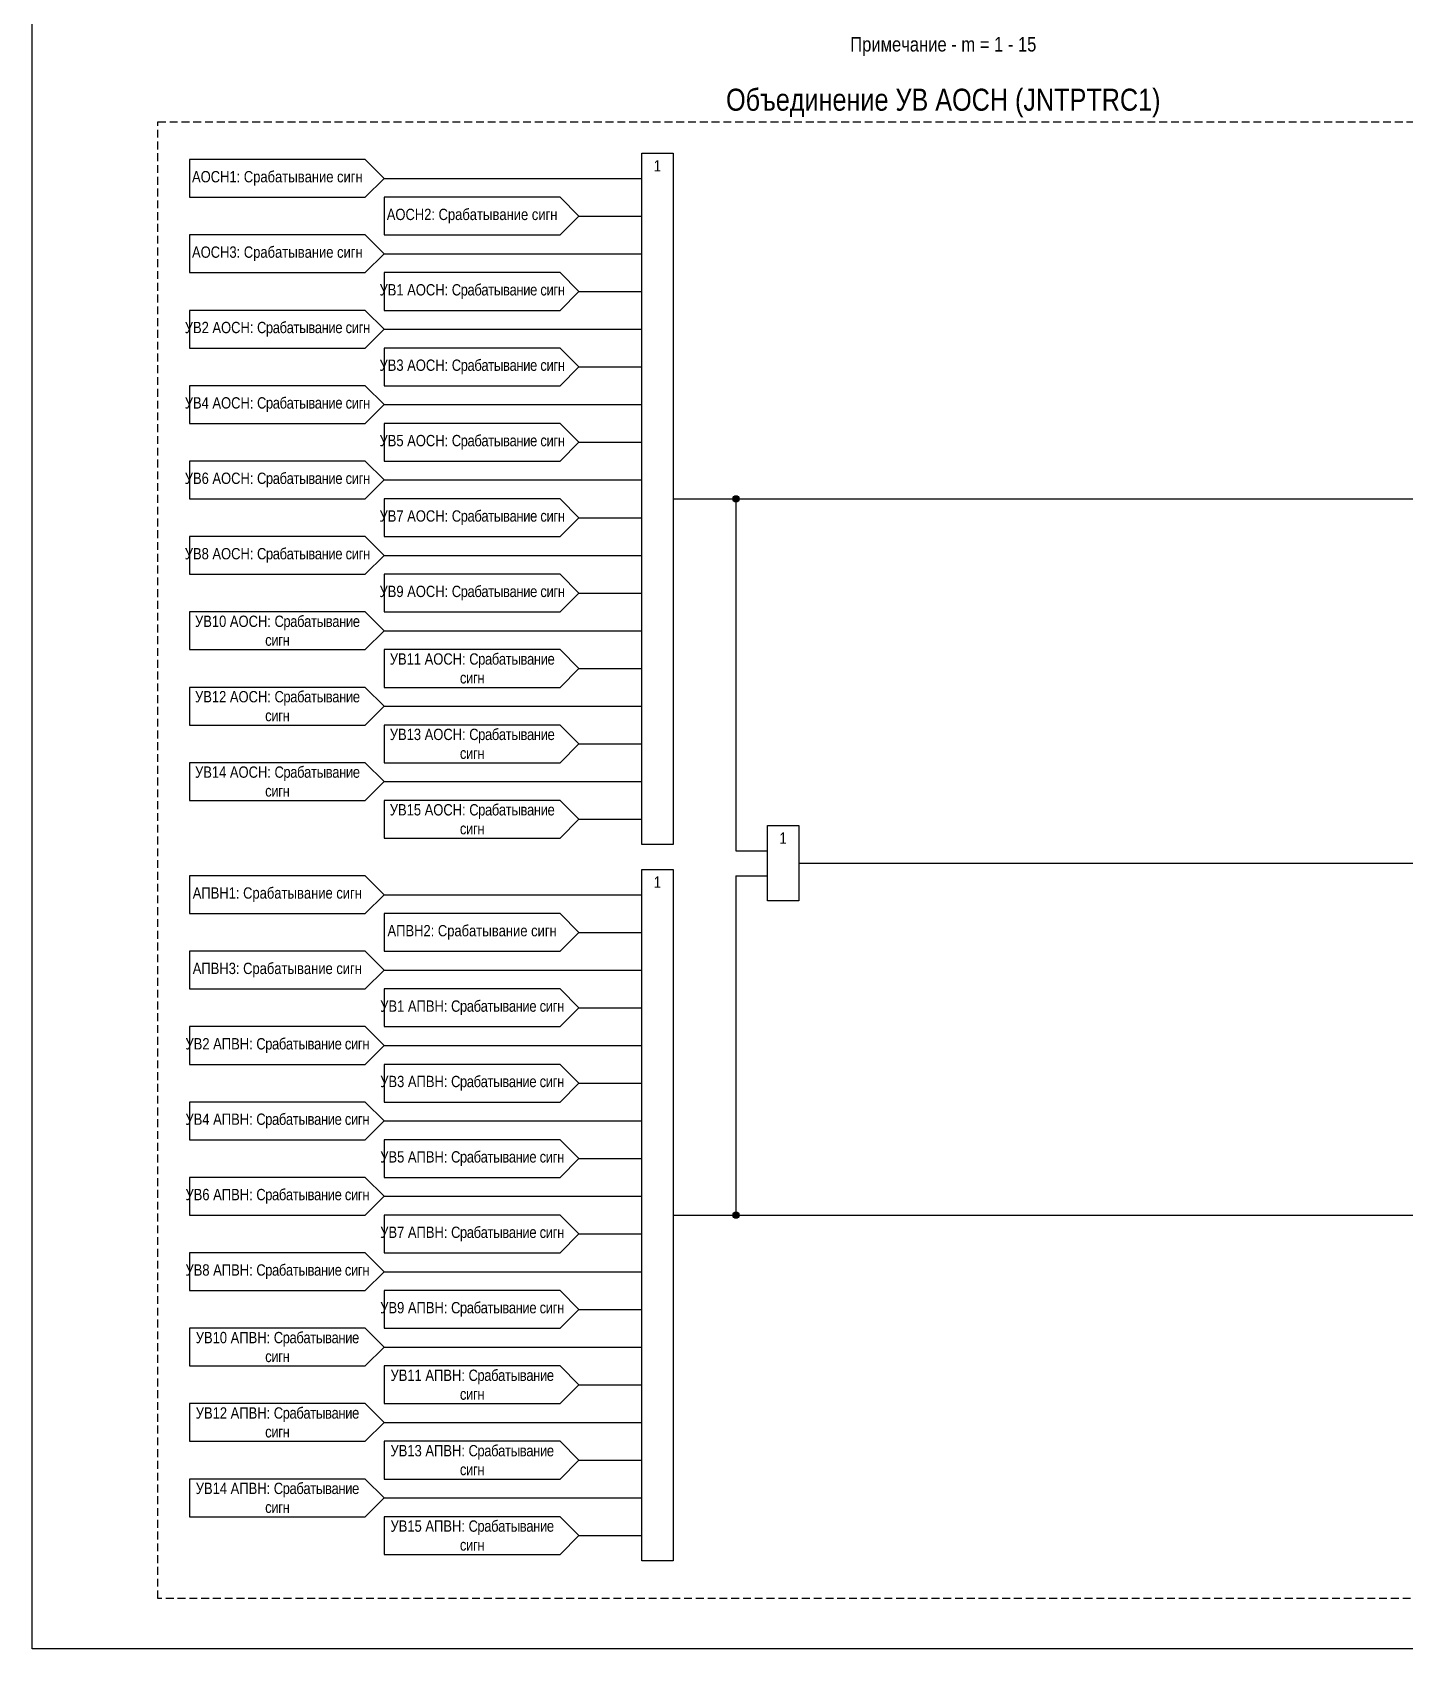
# Model space of a CAD drawing. Header units: millimetres. Extents: x -1017 to 1389, y -932 to 1669.
# Drawn here: x 914 to 1132.4, y 0 to 257.2 of the extents above; entities that cross this region are included whole.
import ezdxf

# ---------------------------------------------------------------- set-up
doc = ezdxf.new("R2010")
doc.units = ezdxf.units.MM
doc.linetypes.add('штриховая2', pattern=[0.375, 0.25, -0.125])
doc.layers.add('Основная', color=7, linetype='Continuous')
doc.styles.add('2.5_Gost_RD', font='ARIALN.TTF', dxfattribs={"height": 2.5})
doc.styles.add('3.5_Gost_RD', font='ARIALN.TTF', dxfattribs={"height": 3.5})

# ---------------------------------------------------------------- blocks, each defined once
blk = doc.blocks.new('Точка')
at = {"ltscale": 100}
h = blk.add_hatch(color=256, dxfattribs=at)
h.dxf.hatch_style = 1
edge = h.paths.add_edge_path()
edge.add_arc((0, 0), 0.5, 0, 360)
blk.add_circle((0, 0), 0.5, dxfattribs=at)

msp = doc.modelspace()

# ---------------------------------------------------------------- linework, layer by layer
at = {"ltscale": 100}
for p, q in [((1026, 183), (1026, 127)), ((1026, 127), (1031, 127)), ((1026, 123), (1026, 69)), ((1026, 123), (1031, 123))]:
    msp.add_line(p, q, dxfattribs=at)
at = {"color": 3, "ltscale": 100}
msp.add_lwpolyline([(914, 878), (1204, 878), (1204, 0), (914, 0)], close=True, dxfattribs=at)
at = {"layer": 'Основная', "linetype": 'штриховая2', "ltscale": 5}
msp.add_lwpolyline([(934, 243), (1184, 243), (1184, 8), (934, 8)], close=True, dxfattribs=at)
at = {"layer": 'Основная', "color": 0, "ltscale": 100}
for points in [[(970, 234), (967, 237), (939, 237), (939, 231), (967, 231), (970, 234)], [(970, 234), (1011, 234)], [(1001, 228), (998, 231), (970, 231), (970, 225), (998, 225), (1001, 228)], [(970, 222), (967, 225), (939, 225), (939, 219), (967, 219), (970, 222)], [(970, 222), (1011, 222)], [(1001, 216), (998, 219), (970, 219), (970, 213), (998, 213), (1001, 216)], [(970, 210), (967, 213), (939, 213), (939, 207), (967, 207), (970, 210)], [(970, 210), (1011, 210)], [(1001, 204), (998, 207), (970, 207), (970, 201), (998, 201), (1001, 204)], [(970, 198), (967, 201), (939, 201), (939, 195), (967, 195), (970, 198)], [(970, 198), (1011, 198)], [(1001, 192), (998, 195), (970, 195), (970, 189), (998, 189), (1001, 192)], [(970, 186), (967, 189), (939, 189), (939, 183), (967, 183), (970, 186)], [(970, 186), (1011, 186)], [(1001, 180), (998, 183), (970, 183), (970, 177), (998, 177), (1001, 180)], [(970, 174), (967, 177), (939, 177), (939, 171), (967, 171), (970, 174)], [(970, 174), (1011, 174)], [(1001, 168), (998, 171), (970, 171), (970, 165), (998, 165), (1001, 168)], [(970, 162), (967, 165), (939, 165), (939, 159), (967, 159), (970, 162)], [(970, 162), (1011, 162)], [(1001, 156), (998, 159), (970, 159), (970, 153), (998, 153), (1001, 156)], [(970, 150), (967, 153), (939, 153), (939, 147), (967, 147), (970, 150)], [(970, 150), (1011, 150)], [(1001, 144), (998, 147), (970, 147), (970, 141), (998, 141), (1001, 144)], [(970, 138), (967, 141), (939, 141), (939, 135), (967, 135), (970, 138)], [(970, 138), (1011, 138)], [(1001, 132), (998, 135), (970, 135), (970, 129), (998, 129), (1001, 132)], [(970, 120), (967, 123), (939, 123), (939, 117), (967, 117), (970, 120)], [(970, 120), (1011, 120)], [(1001, 114), (998, 117), (970, 117), (970, 111), (998, 111), (1001, 114)], [(970, 108), (967, 111), (939, 111), (939, 105), (967, 105), (970, 108)], [(970, 108), (1011, 108)], [(1001, 102), (998, 105), (970, 105), (970, 99), (998, 99), (1001, 102)], [(970, 96), (967, 99), (939, 99), (939, 93), (967, 93), (970, 96)], [(970, 96), (1011, 96)], [(1001, 90), (998, 93), (970, 93), (970, 87), (998, 87), (1001, 90)], [(970, 84), (967, 87), (939, 87), (939, 81), (967, 81), (970, 84)], [(970, 84), (1011, 84)], [(1001, 78), (998, 81), (970, 81), (970, 75), (998, 75), (1001, 78)], [(970, 72), (967, 75), (939, 75), (939, 69), (967, 69), (970, 72)], [(970, 72), (1011, 72)], [(1001, 66), (998, 69), (970, 69), (970, 63), (998, 63), (1001, 66)], [(970, 60), (967, 63), (939, 63), (939, 57), (967, 57), (970, 60)], [(970, 60), (1011, 60)], [(1001, 54), (998, 57), (970, 57), (970, 51), (998, 51), (1001, 54)], [(970, 48), (967, 51), (939, 51), (939, 45), (967, 45), (970, 48)], [(970, 48), (1011, 48)], [(1001, 42), (998, 45), (970, 45), (970, 39), (998, 39), (1001, 42)], [(970, 36), (967, 39), (939, 39), (939, 33), (967, 33), (970, 36)], [(970, 36), (1011, 36)], [(1001, 30), (998, 33), (970, 33), (970, 27), (998, 27), (1001, 30)], [(970, 24), (967, 27), (939, 27), (939, 21), (967, 21), (970, 24)], [(970, 24), (1011, 24)], [(1001, 18), (998, 21), (970, 21), (970, 15), (998, 15), (1001, 18)]]:
    msp.add_lwpolyline(points, dxfattribs=at)
at = {"layer": 'Основная', "ltscale": 100}
for points in [[(1011, 229), (1011, 238), (1016, 238), (1016, 128), (1011, 128), (1011, 229)], [(1001, 228), (1011, 228)], [(1001, 216), (1011, 216)], [(1001, 204), (1011, 204)], [(1001, 192), (1011, 192)], [(1016, 183), (1148, 183)], [(1001, 180), (1011, 180)], [(1001, 168), (1011, 168)], [(1001, 156), (1011, 156)], [(1001, 144), (1011, 144)], [(1001, 132), (1011, 132)], [(1031, 122), (1031, 131), (1036, 131), (1036, 119), (1031, 119), (1031, 122)], [(1011, 115), (1011, 124), (1016, 124), (1016, 14), (1011, 14), (1011, 115)], [(1036, 125), (1148, 125)], [(1001, 114), (1011, 114)], [(1001, 102), (1011, 102)], [(1001, 90), (1011, 90)], [(1001, 78), (1011, 78)], [(1016, 69), (1148, 69)], [(1001, 66), (1011, 66)], [(1001, 54), (1011, 54)], [(1001, 42), (1011, 42)], [(1001, 30), (1011, 30)], [(1001, 18), (1011, 18)]]:
    msp.add_lwpolyline(points, dxfattribs=at)

# ---------------------------------------------------------------- block references
for p in [(1026, 183), (1026, 69)]:
    msp.add_blockref('Точка', p, dxfattribs=at)

# ---------------------------------------------------------------- texts
at = {"color": 30, "ltscale": 100, "insert": (1059, 246), "char_height": 3.5, "width": 250, "attachment_point": 5, "style": '3.5_Gost_RD'}
msp.add_mtext('Объединение УВ АОСН (JNTPTRC1)', dxfattribs=at)
at = {"layer": 'Основная', "ltscale": 100, "attachment_point": 5, "style": '2.5_Gost_RD'}
for s, insert, char_height, width in [('Примечание - m = 1 - 15', (1059, 255), 2.3, 250), ('1', (1013.5, 236), 1.8, 5), ('1', (1033.5, 129), 1.8, 5), ('1', (1013.5, 122), 1.8, 5)]:
    msp.add_mtext(s, dxfattribs=dict(at, insert=insert, char_height=char_height, width=width))
at = {"layer": 'Основная', "color": 0, "ltscale": 100, "char_height": 1.8, "width": 28, "attachment_point": 5, "style": '2.5_Gost_RD'}
for s, insert in [('{\\C256;АОСН1: Срабатывание сигн}', (953, 234)), ('{\\C256;АОСН2: Срабатывание сигн}', (984, 228)), ('{\\C256;АОСН3: Срабатывание сигн}', (953, 222)), ('{\\C256;УВ1 АОСН: \\T0.95;Срабатывание сигн}', (984, 216)), ('{\\C256;УВ2 АОСН: \\T0.95;Срабатывание сигн}', (953, 210)), ('{\\C256;УВ3 АОСН: \\T0.95;Срабатывание сигн}', (984, 204)), ('{\\C256;УВ4 АОСН: \\T0.95;Срабатывание сигн}', (953, 198)), ('{\\C256;УВ5 АОСН: \\T0.95;Срабатывание сигн}', (984, 192)), ('{\\C256;УВ6 АОСН: \\T0.95;Срабатывание сигн}', (953, 186)), ('{\\C256;УВ7 АОСН: \\T0.95;Срабатывание сигн}', (984, 180)), ('{\\C256;УВ8 АОСН: \\T0.95;Срабатывание сигн}', (953, 174)), ('{\\C256;УВ9 АОСН: \\T0.95;Срабатывание сигн}', (984, 168)), ('{\\C256;УВ10 АОСН: \\T0.95;Срабатывание сигн}', (953, 162)), ('{\\C256;УВ11 АОСН: \\T0.95;Срабатывание сигн}', (984, 156)), ('{\\C256;УВ12 АОСН: \\T0.95;Срабатывание сигн}', (953, 150)), ('{\\C256;УВ13 АОСН: \\T0.95;Срабатывание сигн}', (984, 144)), ('{\\C256;УВ14 АОСН: \\T0.95;Срабатывание сигн}', (953, 138)), ('{\\C256;УВ15 АОСН: \\T0.95;Срабатывание сигн}', (984, 132)), ('{\\C256;АПВН1: Срабатывание сигн}', (953, 120)), ('{\\C256;АПВН2: Срабатывание сигн}', (984, 114)), ('{\\C256;АПВН3: Срабатывание сигн}', (953, 108)), ('{\\C256;УВ1 АПВН: \\T0.95;Срабатывание сигн}', (984, 102)), ('{\\C256;УВ2 АПВН: \\T0.95;Срабатывание сигн}', (953, 96)), ('{\\C256;УВ3 АПВН: \\T0.95;Срабатывание сигн}', (984, 90)), ('{\\C256;УВ4 АПВН: \\T0.95;Срабатывание сигн}', (953, 84)), ('{\\C256;УВ5 АПВН: \\T0.95;Срабатывание сигн}', (984, 78)), ('{\\C256;УВ6 АПВН: \\T0.95;Срабатывание сигн}', (953, 72)), ('{\\C256;УВ7 АПВН: \\T0.95;Срабатывание сигн}', (984, 66)), ('{\\C256;УВ8 АПВН: \\T0.95;Срабатывание сигн}', (953, 60)), ('{\\C256;УВ9 АПВН: \\T0.95;Срабатывание сигн}', (984, 54)), ('{\\C256;УВ10 АПВН: \\T0.95;Срабатывание сигн}', (953, 48)), ('{\\C256;УВ11 АПВН: \\T0.95;Срабатывание сигн}', (984, 42)), ('{\\C256;УВ12 АПВН: \\T0.95;Срабатывание сигн}', (953, 36)), ('{\\C256;УВ13 АПВН: \\T0.95;Срабатывание сигн}', (984, 30)), ('{\\C256;УВ14 АПВН: \\T0.95;Срабатывание сигн}', (953, 24)), ('{\\C256;УВ15 АПВН: \\T0.95;Срабатывание сигн}', (984, 18))]:
    msp.add_mtext(s, dxfattribs=dict(at, insert=insert))

doc.saveas('drawing.dxf')
